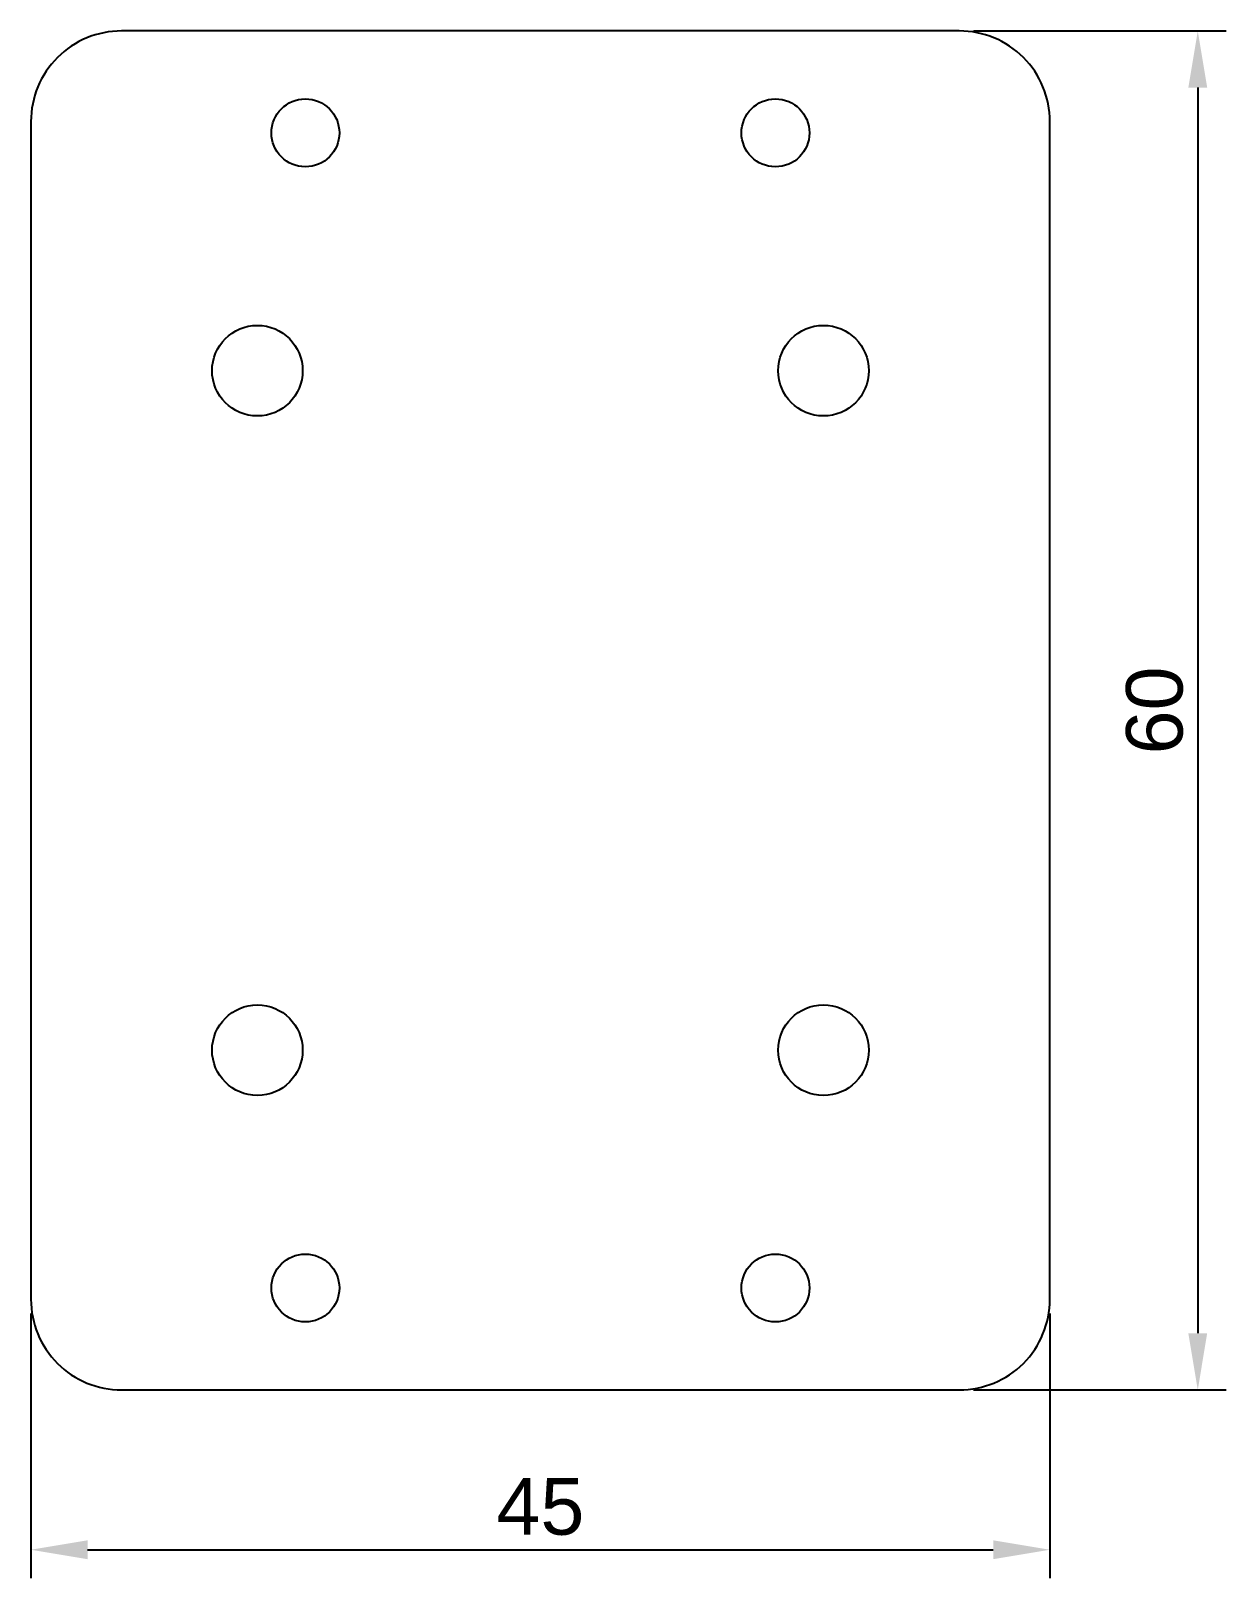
# Model space of a CAD drawing. Header units: millimetres. Extents: x 37.2 to 89.9, y 34.7 to 103.1.
import ezdxf

# ---------------------------------------------------------------- set-up
doc = ezdxf.new("R2010")
doc.units = ezdxf.units.MM
doc.styles.get("Standard").update_dxf_attribs({"font": 'arial.ttf'})
doc.dimstyles.new('ISO-25', dxfattribs={"dimtxt": 2.5, "dimasz": 2.5, "dimexe": 1.25, "dimexo": 0.625, "dimtad": 1, "dimtxsty": 'Standard', "dimcen": 2.5, "dimadec": 0, "dimazin": 0, "dimtfac": 1, "dimtmove": 0, "dimatfit": 3, "dimfxl": 1, "dimarcsym": 0})

# ---------------------------------------------------------------- blocks, each defined once
blk = doc.blocks.new('*D1')
at = {"color": 0, "lineweight": -2}
for p, q in [((78.782, 103.053), (89.938, 103.053)), ((88.688, 100.553), (88.688, 45.553)), ((78.782, 43.053), (89.938, 43.053))]:
    blk.add_line(p, q, dxfattribs=at)
at = {"color": 0}
for points in [[(89.104, 100.553), (88.271, 100.553), (88.688, 103.053)], [(88.271, 45.553), (89.104, 45.553), (88.688, 43.053)]]:
    blk.add_solid(points, dxfattribs=at)
at = {"layer": 'Defpoints', "color": 0}
for p in [(78.157, 103.053), (78.157, 43.053), (88.688, 43.053)]:
    blk.add_point(p, dxfattribs=at)
at = {"color": 0, "insert": (86.787, 73.053), "char_height": 2.5, "attachment_point": 5, "rotation": 90}
blk.add_mtext('60', dxfattribs=at)
blk = doc.blocks.new('*D2')
at = {"color": 0, "lineweight": -2}
for p, q in [((37.157, 46.428), (37.157, 34.746)), ((82.157, 46.428), (82.157, 34.746)), ((39.657, 35.996), (79.657, 35.996))]:
    blk.add_line(p, q, dxfattribs=at)
at = {"color": 0}
for points in [[(39.657, 36.413), (39.657, 35.579), (37.157, 35.996)], [(79.657, 35.579), (79.657, 36.413), (82.157, 35.996)]]:
    blk.add_solid(points, dxfattribs=at)
at = {"layer": 'Defpoints', "color": 0}
for p in [(37.157, 47.053), (82.157, 47.053), (82.157, 35.996)]:
    blk.add_point(p, dxfattribs=at)
at = {"color": 0, "insert": (59.657, 37.892), "char_height": 2.5, "attachment_point": 5}
blk.add_mtext('45', dxfattribs=at)

msp = doc.modelspace()

# ---------------------------------------------------------------- linework, layer by layer
msp.add_lwpolyline([(82.157, 47.053), (82.157, 99.053, 0.414214), (78.157, 103.053), (41.157, 103.053, 0.414214), (37.157, 99.053), (37.157, 47.053, 0.414214), (41.157, 43.053), (78.157, 43.053, 0.414214)], format="xyb", close=True)
for centre, radius in [((49.277, 98.553), 1.5), ((70.037, 98.553), 1.5), ((47.157, 88.053), 2), ((72.157, 88.053), 2), ((47.157, 58.053), 2), ((72.157, 58.053), 2), ((49.277, 47.553), 1.5), ((70.037, 47.553), 1.5)]:
    msp.add_circle(centre, radius)

# ---------------------------------------------------------------- dimensions: what is measured, and where the dimension line sits
dim = msp.add_linear_dim(base=(88.688, 43.053), p1=(78.157, 103.053), p2=(78.157, 43.053), angle=90, dimstyle='ISO-25')
dim.commit()
dim.dimension.update_dxf_attribs({"geometry": '*D1', "text_midpoint": (86.787, 73.053)})
dim = msp.add_linear_dim(base=(82.157, 35.996), p1=(37.157, 47.053), p2=(82.157, 47.053), dimstyle='ISO-25')
dim.commit()
dim.dimension.update_dxf_attribs({"geometry": '*D2', "text_midpoint": (59.657, 37.892)})

doc.saveas('drawing.dxf')
